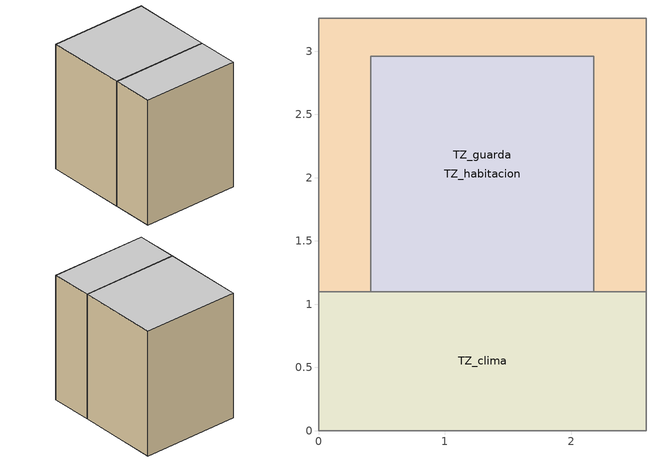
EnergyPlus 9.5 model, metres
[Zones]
TZ_clima
 floor adiabatic (Paredes_gen): 2.59,1.1 2.59,0 0,0 0,1.1 z0
 wall adiabatic (Paredes_gen): 0,1.1 0,0 2.59,0 2.59,1.1 z0:3.38; 2.59,1.1 0,1.1 z2.93:3.38; 2.59,1.1 2.17,1.1 / 0.41,1.1 0,1.1 z0.33:2.93; 2.59,1.1 0,1.1 z0:0.33
 wall to TZ_habitacion (SC_jr): 2.17,1.1 0.41,1.1 z0.33:2.93
 ceiling adiabatic (Paredes_gen): 2.59,0 2.59,1.1 0,1.1 0,0 z3.38
TZ_guarda
 floor adiabatic (Paredes_gen): 2.59,3.26 2.59,1.1 0,1.1 0,3.26 z0
 floor adiabatic (LaminaNOMASS): 2.17,2.96 2.17,1.1 0.41,1.1 0.41,2.96 z2.93
 wall adiabatic (Paredes_gen): 2.59,1.1 2.59,3.26 0,3.26 0,1.1 z0:3.38; 0,1.1 2.59,1.1 z2.93:3.38; 2.17,1.1 2.59,1.1 / 0,1.1 0.41,1.1 z0.33:2.93; 0,1.1 2.59,1.1 z0:0.33
 wall adiabatic (LaminaNOMASS): 2.17,2.96 2.17,1.1 / 0.41,1.1 0.41,2.96 z0.33:2.93
 wall to TZ_habitacion (Paredes_gen): 0.41,2.96 2.17,2.96 z0.33:2.93
 ceiling adiabatic (LaminaNOMASS): 2.17,1.1 2.17,2.96 0.41,2.96 0.41,1.1 z0.33
 ceiling adiabatic (Paredes_gen): 2.59,1.1 2.59,3.26 0,3.26 0,1.1 z3.38
TZ_habitacion
 floor adiabatic (LaminaNOMASS): 2.17,2.96 2.17,1.1 0.41,1.1 0.41,2.96 z0.33
 wall adiabatic (LaminaNOMASS): 2.17,1.1 2.17,2.96 / 0.41,2.96 0.41,1.1 z0.33:2.93
 ceiling adiabatic (LaminaNOMASS): 2.17,1.1 2.17,2.96 0.41,2.96 0.41,1.1 z2.93
[Building]
LES
[SizingPeriod:DesignDay]
Sizing Period Design Day 1: Month=2; Day of Month=1; Day Type=SummerDesignDay; Maximum Dry-Bulb Temperature {C}=40; Daily Dry-Bulb Temperature Range {deltaC}=10; Dry-Bulb Temperature Range Modifier Type=DefaultMultipliers; Humidity Condition Type=WetBulb; Wetbulb or DewPoint at Maximum Dry-Bulb {C}=23; Barometric Pressure {Pa}=87900; Wind Speed {m/s}=0; Wind Direction {deg}=0; Rain Indicator=No; Snow Indicator=No; Daylight Saving Time Indicator=No; Solar Model Indicator=ASHRAEClearSky; Sky Clearness=0
[Material] Roughness=Smooth
Name | Thickness {m} | Conductivity {W/m-K} | Density {kg/m3} | Specific Heat {J/kg-K} | Thermal Absorptance | Solar Absorptance | Visible Absorptance
Aluminio | 0.005 | 250 | 2800 | 896 | 0.9 | 0.1 | 0.1
Poliuretano expandido | 0.11 | 0.035 | 25 | 1400 | 1e-07 | 0.3 | 0.3
[Material:NoMass]
LaminaNM: Roughness=Smooth; Thermal Resistance {m2-K/W}=0.001; Thermal Absorptance=1e-07; Solar Absorptance=0.7; Visible Absorptance=0.7
[Construction]
Paredes_gen: Aluminio
SC_jr: Poliuretano expandido
LaminaNOMASS: LaminaNM
[Zone]
TZ_clima; TZ_guarda; TZ_habitacion
[DesignSpecification:OutdoorAir]
189.1-2009 - Office - OpenOffice - CZ4-8 Ventilation: Outdoor Air Method=Sum; Outdoor Air Flow per Person {m3/s-person}=0.00943895; Outdoor Air Flow per Zone Floor Area {m3/s-m2}=0; Outdoor Air Flow per Zone {m3/s}=0; Outdoor Air Flow Air Changes per Hour {1/hr}=0
[DesignSpecification:ZoneAirDistribution] Zone Air Distribution Effectiveness in Cooling Mode=1; Zone Air Distribution Effectiveness in Heating Mode=1
TZ_clima Design Spec Zone Air Dist; TZ_guarda Design Spec Zone Air Dist; TZ_habitacion Design Spec Zone Air Dist
[Sizing:Zone] Zone Cooling Design Supply Air Temperature Input Method=SupplyAirTemperature; Zone Cooling Design Supply Air Temperature {C}=14; Zone Cooling Design Supply Air Temperature Difference {deltaC}=11.11; Zone Heating Design Supply Air Temperature Input Method=SupplyAirTemperature; Zone Heating Design Supply Air Temperature {C}=40; Zone Heating Design Supply Air Temperature Difference {deltaC}=11.11; Zone Cooling Design Supply Air Humidity Ratio {kgWater/kgDryAir}=0.0085; Zone Heating Design Supply Air Humidity Ratio {kgWater/kgDryAir}=0.008; Design Specification Outdoor Air Object=189.1-2009 - Office - OpenOffice - CZ4-8 Ventilation; Cooling Design Air Flow Method=DesignDay; Cooling Design Air Flow Rate {m3/s}=0; Cooling Minimum Air Flow per Zone Floor Area {m3/s-m2}=0.000762; Cooling Minimum Air Flow {m3/s}=0; Cooling Minimum Air Flow Fraction=0; Heating Design Air Flow Method=DesignDay; Heating Design Air Flow Rate {m3/s}=0; Heating Maximum Air Flow per Zone Floor Area {m3/s-m2}=0.002032; Heating Maximum Air Flow {m3/s}=0.141576; Heating Maximum Air Flow Fraction=0.3; Account for Dedicated Outdoor Air System=No; Dedicated Outdoor Air System Control Strategy=NeutralSupplyAir; Dedicated Outdoor Air Low Setpoint Temperature for Design {C}=autosize; Dedicated Outdoor Air High Setpoint Temperature for Design {C}=autosize
Name | Design Specification Zone Air Distribution Object
TZ_clima | TZ_clima Design Spec Zone Air Dist
TZ_guarda | TZ_guarda Design Spec Zone Air Dist
TZ_habitacion | TZ_habitacion Design Spec Zone Air Dist
[ZoneControl:Thermostat]
Name | Zone or ZoneList | Control Type Schedule | Control 1
TZ_guarda | TZ_guarda | TZ-guarda | TSDS2
TZ_hab | TZ_habitacion | TZ-hab | TSDS3
TZ_Clima | TZ_clima | TZ-clima | TSDS1
[ThermostatSetpoint:DualSetpoint]
Name | Heating Setpoint Temperature Schedule | Cooling Setpoint Temperature Schedule
TSDS1 | Heating | Cooling
TSDS2 | Heating_2 | Cooling_2
TSDS3 | Heating_3 | Cooling_3
[ZoneHVAC:IdealLoadsAirSystem] Maximum Heating Supply Air Temperature {C}=50; Maximum Heating Supply Air Humidity Ratio {kgWater/kgDryAir}=0.0156; Minimum Cooling Supply Air Humidity Ratio {kgWater/kgDryAir}=0.0077; Heating Limit=NoLimit; Cooling Limit=NoLimit; Dehumidification Control Type=ConstantSensibleHeatRatio; Cooling Sensible Heat Ratio=0.7; Humidification Control Type=None; Demand Controlled Ventilation Type=None; Outdoor Air Economizer Type=NoEconomizer; Heat Recovery Type=None; Sensible Heat Recovery Effectiveness=0.7; Latent Heat Recovery Effectiveness=0.65
Name | Minimum Cooling Supply Air Temperature {C} | Availability Schedule
TZ_clima Ideal Loads Air System; TZ_guarda Ideal Loads Air System | 5
TZ_habitacion Ideal Loads Air System | 13 | Always Off Discrete
[Zone equipment]
TZ_clima: TZ_clima Ideal Loads Air System
TZ_guarda: TZ_guarda Ideal Loads Air System
TZ_habitacion: TZ_habitacion Ideal Loads Air System
[EnergyManagementSystem:Sensor]
Name | Output:Variable or Output:Meter Index Key | Output:Variable or Output:Meter
Tout | Environment | Site Outdoor Air Drybulb Temperature
Thab | TZ_habitacion | Zone Mean Air Temperature
[EnergyManagementSystem:Actuator] Actuated Component Type=Schedule:Compact; Actuated Component Control Type=Schedule Value
Name | Actuated Component Unique
Tgc | Cooling_2
Tgh | Heating_2
Tcc | Cooling
Tch | Heating
[EnergyManagementSystem:ProgramCallingManager]
EMS_CM: BeginZoneTimestepBeforeInitHeatBalance; Guarda_C
[EnergyManagementSystem:Program]
Guarda_C: SET Tgh= Thab; SET Tgc=Thab; SET Tch =Tout; SET Tcc = Tout
[EnergyManagementSystem:OutputVariable] Type of Data in Variable=Averaged; Update Frequency=ZoneTimestep; EMS Program or Subroutine=Guarda_C; Units=C
Name | EMS Variable
Termostato Guarda Cooling | Tgc
Termostato Guarda Heating | Tgh
Temperatura Habitacion | Thab
Temperatura Clima Cooling | Tcc
Temperatura Clima Heating | Tch
Temperatura exterior | Tout
[Schedule:Compact]
TZ-clima; TZ-guarda; TZ-hab: Through: 12/31, For: AllDays, Until: 24:00, 4
Cooling_2; Cooling; Cooling_3: Through: 12/31, For: AllDays, Until: 24:00, 20
Heating; Heating_2; Heating_3: Through: 12/31, For: AllDays, Until: 24:00, 18
[Schedule:Constant]
Always Off Discrete: Hourly Value=0
